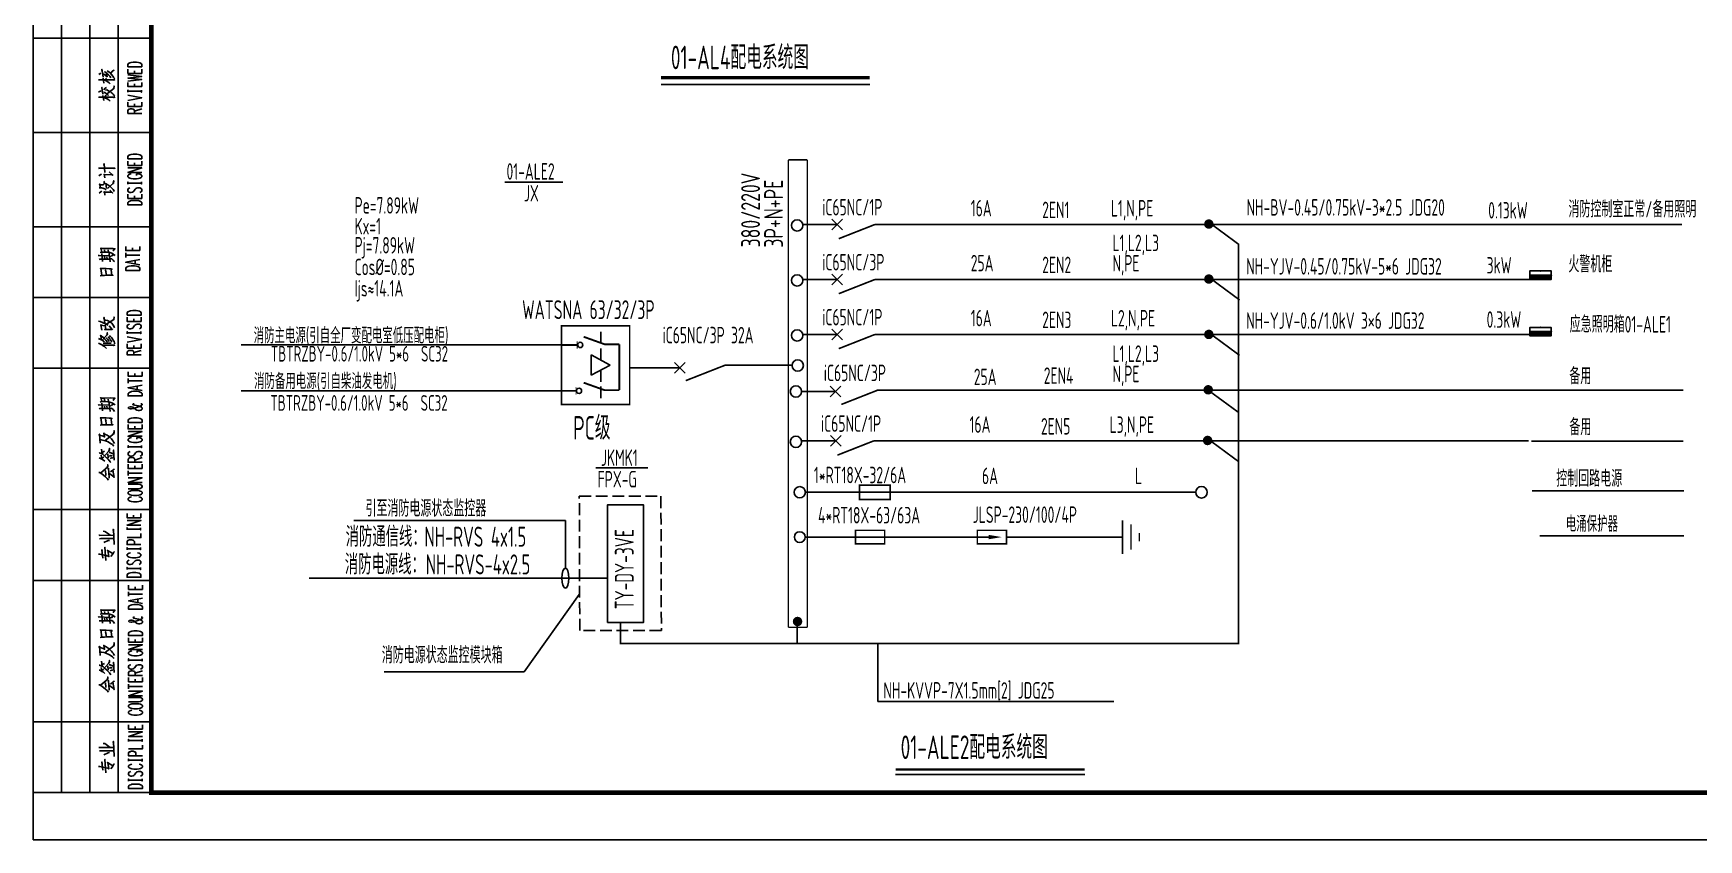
# Model space of a CAD drawing. Extents: x 6250600 to 6678662, y -692028 to -290561.
# Drawn here: x 6473265 to 6508553, y -372379 to -355277 of the extents above; entities that cross this region are included whole.
import ezdxf
from ezdxf.enums import TextEntityAlignment as Align

# ---------------------------------------------------------------- set-up
doc = ezdxf.new("R2010")
doc.units = 0
doc.header["$LTSCALE"] = 1000
doc.header["$MEASUREMENT"] = 0
doc.linetypes.add('DASH', pattern=[0.35, 0.25, -0.1])
doc.layers.get('0').update_dxf_attribs({"linetype": 'CONTINUOUS'})
for name, color, linetype in [('1', 6, 'CONTINUOUS'), ('d', 6, 'CONTINUOUS'), ('DIM-照明', 3, 'CONTINUOUS'), ('DIM_SYMB', 3, 'CONTINUOUS'), ('ELEMENT', 3, 'CONTINUOUS'), ('EQUIP-箱柜', 3, 'CONTINUOUS'), ('PUB_TITLE', 4, 'CONTINUOUS'), ('SIG_TEXT', 7, 'CONTINUOUS'), ('TERM', 2, 'CONTINUOUS'), ('TEXT', 7, 'CONTINUOUS'), ('WIRE-系统', 4, 'CONTINUOUS'), ('电气', 7, 'CONTINUOUS'), ('电气文字', 7, 'CONTINUOUS'), ('电气表格', 7, 'CONTINUOUS')]:
    doc.layers.add(name, color=color, linetype=linetype)
doc.styles.add('_TEL_DIM', font='sceie.shx', dxfattribs={"width": 0.8, "height": 3.5, "bigfont": 'sceic.shx'})
doc.styles.add('AHD', font='sceie.shx', dxfattribs={"width": 0.7, "bigfont": 'sceic.shx'})
doc.styles.add('SCEI', font='sceie.shx', dxfattribs={"width": 0.8, "height": 400, "bigfont": 'sceic.shx'})
doc.styles.add('sceie', font='sceie.shx', dxfattribs={"width": 0.7, "bigfont": 'sceic.shx'})
doc.styles.get("Standard").update_dxf_attribs({"font": 'GBENOR', "bigfont": 'GBCBIG'})

# ---------------------------------------------------------------- blocks, each defined once
blk = doc.blocks.new('$element$00000582')
at = {"const_width": 0.0233}
for points in [[(0, 0), (0, -1)], [(-0.1, -0.283), (0.1, -0.283), (0.1, -0.717), (-0.1, -0.717), (-0.1, -0.283)]]:
    blk.add_lwpolyline(points, dxfattribs=at)
at = {"flags": 9}
blk.add_attdef('S', (0, 0), '', height=0.00000667, dxfattribs=at)
blk = doc.blocks.new('$TelecSys$00000011')
at = {"const_width": 0.5}
blk.add_lwpolyline([(-0.25, 0, 1), (0.25, 0, 1)], format="xyb", close=True, dxfattribs=at)
blk = doc.blocks.new('$element$00000532')
at = {"const_width": 0.0233}
for points in [[(0, 0), (0, -0.283)], [(-0.1, -0.283), (0.1, -0.283), (0.1, -0.717), (-0.1, -0.717), (-0.1, -0.283)], [(0, -1), (0, -0.567)]]:
    blk.add_lwpolyline(points, dxfattribs=at)
for points in [[(-0.033, -0.55), (0.033, -0.55), (0, -0.35), (0.033, -0.55)], [(0.033, -0.55), (0, -0.35), (-0.033, -0.55), (0.033, -0.55)], [(0, -0.367), (-0.033, -0.567), (0.033, -0.567), (0, -0.367)]]:
    blk.add_solid(points)
at = {"flags": 9}
blk.add_attdef('S', (0, 0), '', height=0.00000667, dxfattribs=at)
blk = doc.blocks.new('$element$00000390')
at = {"const_width": 0.0233}
for points in [[(0, 0), (0, -0.375)], [(-0.25, -0.375), (0.25, -0.375)], [(-0.188, -0.5), (0.188, -0.5)], [(-0.062, -0.625), (0.062, -0.625)]]:
    blk.add_lwpolyline(points, dxfattribs=at)
at = {"flags": 9}
blk.add_attdef('S', (0, 0), '', height=0.00000667, dxfattribs=at)
blk = doc.blocks.new('*X67')
at = {"color": 0}
for p, q in [((-250, 33), (-183, 100)), ((-250, 68), (-218, 100)), ((-247, 0), (-147, 100)), ((-212, 0), (-112, 100)), ((-177, 0), (-77, 100)), ((-141, 0), (-41, 100)), ((-106, 0), (-6, 100)), ((-71, 0), (29, 100)), ((-35, 0), (65, 100)), ((0, 0), (100, 100)), ((35, 0), (135, 100)), ((71, 0), (171, 100)), ((106, 0), (206, 100)), ((141, 0), (241, 100)), ((177, 0), (250, 73)), ((212, 0), (250, 38)), ((247, 0), (250, 3))]:
    blk.add_line(p, q, dxfattribs=at)
blk = doc.blocks.new('$equip$00002929')
for p, q in [((-0.75, 0.6), (-0.75, 0)), ((0.75, 0.6), (-0.75, 0.6)), ((-0.75, 0.3), (0.75, 0.3)), ((-0.75, 0), (0.75, 0)), ((0.75, 0), (0.75, 0.6))]:
    blk.add_line(p, q)
for points, const_width in [([(-0.75, 0.15), (0.75, 0.15)], 0.3), ([(-0.75, 0.6), (-0.75, 0), (0.75, 0), (0.75, 0.6), (-0.75, 0.6), (-0.75, 0)], 0.0667)]:
    blk.add_lwpolyline(points, dxfattribs=dict(const_width=const_width))
for p in [(-0.75, 0.3), (0, 0.6), (0, 0), (0.75, 0.3)]:
    blk.add_point(p)
at = {"xscale": 0.00300000000061118, "yscale": 0.00300000000061118, "zscale": 0.00300000000061118}
blk.add_blockref('*X67', (0, 0), dxfattribs=at)
at = {"color": 7, "style": '_TEL_DIM', "flags": 1}
for tag in ['A', 'REMARK']:
    blk.add_attdef(tag, text='', height=0.00002, dxfattribs=at).set_placement((0, 0), align=Align.MIDDLE_CENTER)
blk = doc.blocks.new('A$C04D97144')
for p, q in [((6, 0), (6, 180)), ((12, 0), (12, 180)), ((18, 0), (18, 180)), ((0, 160), (25, 160)), ((0, 140), (25, 140)), ((0, 120), (25, 120)), ((0, 105), (25, 105)), ((0, 90), (25, 90)), ((0, 60), (25, 60)), ((0, 45), (25, 45)), ((0, 15), (25, 15))]:
    blk.add_line(p, q)
blk.add_lwpolyline([(0, 180), (0, 0), (25, 0), (25, 180)], close=True)
for points in [[(13.86, 152.26), (14.14, 152.46), (14.27, 152.49), (14.34, 152.46)], [(14.77, 151.79), (14.55, 153.37), (14.52, 153.26), (14.6, 153.03)], [(14.74, 152.35), (14.91, 152.32), (15.58, 151.84), (15.62, 151.79), (15.41, 152.67)], [(15.05, 152.82), (15.19, 152.81), (15.62, 152.46), (15.65, 152.43), (15.93, 152.18), (16.21, 151.9), (16.46, 151.58)], [(15.62, 153.03), (15.82, 152.95), (16.28, 152.6), (16.56, 152.26), (16.86, 151.9), (17.09, 151.58), (17.27, 151.33)], [(16.39, 152.49), (16.86, 153.06), (17.09, 153.17), (16.81, 153)], [(22.97, 153.91), (20.03, 153.91), (20.03, 154.4), (20.17, 154.6), (20.47, 154.74), (20.72, 154.82), (21.18, 154.88), (21.87, 154.88), (22.28, 154.82), (22.58, 154.74), (22.83, 154.6), (22.97, 154.4), (22.97, 153.91), (22.97, 153.91)], [(22.97, 152.51), (20.03, 152.51), (20.03, 153.42)], [(20.03, 150.83), (22.97, 151.18), (20.03, 151.52), (22.97, 151.88), (20.03, 152.23)], [(21.43, 152.51), (21.43, 153.06)], [(22.97, 152.51), (22.97, 153.42)], [(13.81, 151.05), (13.95, 151.16), (13.92, 151.13), (17.27, 151.13), (17, 151.1), (16.72, 151.13)], [(13.81, 148.52), (14.06, 148.69), (14.23, 148.76), (14.41, 148.76)], [(14.71, 148.1), (14.52, 149.54), (14.49, 149.43), (14.55, 149.29)], [(14.8, 151.55), (14.97, 150.45)], [(14.91, 149.01), (15.22, 149.35), (15.36, 149.43), (15.54, 149.54)], [(14.91, 148.47), (15.13, 148.44), (15.54, 148.16), (15.82, 147.95), (15.93, 147.84)], [(14.99, 151.16), (15.44, 150.91), (15.79, 150.7), (16.04, 150.53), (16.29, 150.31)], [(15.19, 151.16), (15.54, 151.52)], [(15.33, 148.98), (15.57, 149.01), (15.96, 148.83), (16.28, 148.66), (16.53, 148.47), (16.72, 148.3), (16.92, 148.13), (17.09, 147.92), (17.27, 147.67)], [(15.73, 148.21), (15.79, 148.3), (17.09, 149.29), (17.12, 149.82), (17.03, 149.32), (16.92, 149.18)], [(22.97, 149.7), (20.03, 149.7), (20.03, 150.61)], [(20.03, 148.52), (20.03, 148.98), (20.03, 148.71), (22.89, 148.71), (22.89, 148.52), (22.89, 148.98)], [(21.43, 149.7), (21.43, 150.26)], [(22.97, 149.7), (22.97, 150.61)], [(13.81, 147.36), (13.98, 147.5), (13.92, 147.45), (17.27, 147.45), (17.06, 147.39), (16.78, 147.45)], [(14.74, 147.84), (14.94, 146.76)], [(14.94, 147.45), (15.33, 147.28), (15.68, 147.08), (15.99, 146.89), (16.28, 146.65)], [(15.08, 147.47), (15.44, 147.88)], [(20.03, 146.76), (22.97, 147.33), (20.03, 147.89)], [(22.97, 145.5), (20.03, 145.5), (20.03, 146.42)], [(22.97, 144.03), (20.03, 144.03), (20.03, 144.67), (20.17, 144.88), (20.33, 144.94), (20.58, 145.02), (20.88, 145.02), (21.18, 144.94), (21.27, 144.88), (21.43, 144.67), (21.43, 144.03)], [(21.43, 145.5), (21.43, 146.07)], [(21.43, 144.53), (22.97, 145.02)], [(22.97, 145.5), (22.97, 146.42)], [(22.97, 134.41), (20.03, 134.41), (20.03, 134.9), (20.17, 135.1), (20.47, 135.25), (20.72, 135.31), (21.18, 135.39), (21.87, 135.39), (22.28, 135.31), (22.58, 135.25), (22.83, 135.1), (22.97, 134.9), (22.97, 134.41), (22.97, 134.41)], [(13.78, 132.37), (13.98, 132.39), (17.28, 132.39), (17.06, 132.37), (16.78, 132.39)], [(13.86, 130.75), (14.14, 130.97), (14.28, 131.08), (14.45, 131.15)], [(15.13, 131.49), (14.99, 133.33), (14.97, 133.22), (15.02, 132.98)], [(15.13, 130.33), (15.02, 131.11), (14.97, 131.07), (16.72, 131), (16.84, 130.89), (16.04, 131.66)], [(22.97, 133), (20.03, 133), (20.03, 133.91)], [(22.97, 131.46), (20.03, 131.46), (22.97, 132.45), (20.03, 132.45)], [(20.72, 131.19), (20.47, 131.11), (20.17, 130.97), (20.03, 130.83), (20.03, 130.55), (20.17, 130.42), (20.47, 130.28), (20.72, 130.2), (21.18, 130.14), (21.87, 130.14), (22.28, 130.2), (22.58, 130.28), (22.83, 130.42), (22.97, 130.55), (22.97, 130.83), (22.83, 130.97), (22.58, 131.11), (22.28, 131.19), (21.87, 131.19), (21.87, 130.83)], [(21.43, 133), (21.43, 133.56)], [(22.97, 133), (22.97, 133.91)], [(13.92, 128.22), (14.17, 128.26), (14.45, 128.26), (14.71, 128.19), (14.97, 128.11), (15.13, 128), (15.27, 127.89), (15.41, 127.75)], [(13.98, 127.12), (14.38, 127.45), (14.55, 127.52)], [(14.14, 128.29), (14.09, 129.06), (14, 128.99), (14.23, 128.9), (14.42, 128.9), (14.6, 128.9), (14.8, 128.9), (14.88, 128.93), (14.97, 128.99), (14.99, 129.1), (15.02, 129.24), (15.02, 129.45), (14.99, 129.56), (14.94, 129.64)], [(15.16, 126.7), (15.05, 127.45), (14.94, 127.34), (15.16, 127.31), (16.67, 127.3), (16.78, 127.16), (16.18, 127.75)], [(15.51, 128.11), (15.36, 129.21), (15.27, 129.13), (15.51, 129.02), (15.79, 128.88), (16.01, 128.74), (16.21, 128.6), (16.46, 128.37), (16.7, 128.11), (16.89, 127.86), (17.03, 127.66), (17.12, 127.49)], [(15.76, 128.08), (15.76, 128.15), (17, 129.2), (17.03, 129.73), (16.95, 129.2), (16.84, 129.06)], [(20.03, 129.02), (20.03, 129.48), (20.03, 129.21), (22.89, 129.21), (22.89, 129.02), (22.89, 129.48)], [(20.47, 128.24), (20.17, 128.1), (20.03, 127.89), (20.03, 127.61), (20.17, 127.41), (20.47, 127.27), (20.72, 127.27), (21.02, 127.33), (21.18, 127.41), (21.27, 127.55), (21.57, 127.97), (21.73, 128.1), (21.87, 128.18), (22.12, 128.24), (22.58, 128.24), (22.83, 128.1), (22.97, 127.89), (22.97, 127.61), (22.83, 127.41), (22.58, 127.27)], [(22.97, 126.01), (20.03, 126.01), (20.03, 126.92)], [(22.97, 124.61), (20.03, 124.61), (20.03, 125.1), (20.17, 125.3), (20.47, 125.44), (20.72, 125.52), (21.18, 125.58), (21.87, 125.58), (22.28, 125.52), (22.58, 125.44), (22.83, 125.3), (22.97, 125.1), (22.97, 124.61), (22.97, 124.61)], [(21.43, 126.01), (21.43, 126.56)], [(22.97, 126.01), (22.97, 126.92)], [(13.75, 113.87), (13.92, 113.91), (16.13, 113.83)], [(13.92, 113.06), (14.09, 113.13), (16.21, 113.13)], [(14.14, 114.51), (14.45, 114.6), (15.08, 114.6), (15.76, 114.57), (16.18, 114.51), (16.64, 114.37), (16.92, 114.2), (17.34, 113.88)], [(14.49, 114.6), (14.34, 115.45), (14.27, 115.36), (15.13, 115.36), (15.19, 115.36), (16.46, 115.39), (16.95, 115.36), (17.23, 115.33), (17.31, 115.31), (16.95, 114.89), (17.2, 115.28)], [(14.69, 112.61), (14.52, 114.29)], [(15.16, 113.16), (15.08, 113.66)], [(15.19, 114.62), (15.11, 115.11)], [(15.65, 113.17), (15.57, 113.63)], [(15.93, 114.57), (15.93, 114.62), (15.85, 115.07)], [(16.29, 112.53), (16.07, 114.29), (16.04, 114.2), (16.13, 114.09)], [(16.39, 113.63), (16.72, 113.94), (16.86, 113.94), (16.61, 113.83)], [(16.46, 113.17), (16.61, 113.16), (16.89, 112.92), (17.09, 112.72), (17.23, 112.53)], [(22.54, 114.92), (19.59, 114.92), (19.59, 115.83)], [(19.59, 113.44), (19.59, 114.43)], [(19.59, 113.94), (22.54, 113.94)], [(22.54, 111.9), (19.59, 112.47), (22.54, 113.03)], [(21, 114.92), (21, 115.48)], [(22.54, 114.92), (22.54, 115.83)], [(14.17, 109.58), (14.45, 109.64), (15.08, 109.67), (15.73, 109.69), (15.82, 109.69), (16.28, 109.69), (16.86, 109.69), (16.67, 109.69), (16.5, 110.8), (16.7, 111.02), (16.43, 111.08), (16.1, 111.08), (15.44, 111.12), (14.77, 111.13), (14.2, 111.13), (14.28, 111.16), (14.49, 109.67)], [(15.51, 109.69), (15.33, 110.8), (15.3, 110.69), (15.41, 110.42)], [(22.54, 110.72), (19.59, 110.72), (19.59, 111.21), (19.75, 111.41), (20.05, 111.56), (20.3, 111.63), (20.75, 111.7), (21.44, 111.7), (21.85, 111.63), (22.15, 111.56), (22.4, 111.41), (22.54, 111.21), (22.54, 110.72), (22.54, 110.72)], [(21.55, 112.12), (21.55, 112.81)], [(13.84, 99.93), (14.17, 99.88), (14.63, 99.71), (15.11, 99.49), (15.41, 99.32), (15.65, 99.21), (15.85, 99.08)], [(14.49, 98.06), (14.34, 99.21), (14.27, 99.08), (15.25, 98.94), (15.25, 99.08), (15.36, 98.23), (15.11, 98.19), (15.41, 98.23), (16.7, 98.2)], [(15.16, 99.49), (14.99, 100.76), (14.97, 100.62), (15.02, 100.39)], [(15.11, 100.2), (15.27, 100.2), (15.73, 100.07), (15.99, 99.96), (16.21, 99.85), (16.42, 99.71), (16.61, 99.54), (16.81, 99.35), (16.95, 99.11), (17.09, 98.89), (17.14, 98.72), (17.2, 98.55)], [(15.54, 99.35), (15.57, 99.43), (17.09, 100.31), (17.12, 100.84), (17.03, 100.34), (16.86, 100.2)], [(16.81, 98.12), (16.04, 99)], [(22.86, 101.27), (19.92, 101.27), (19.92, 101.75), (20.06, 101.97), (20.36, 102.11), (20.61, 102.18), (21.07, 102.24), (21.76, 102.24), (22.17, 102.18), (22.47, 102.11), (22.72, 101.97), (22.86, 101.75), (22.86, 101.27), (22.86, 101.27)], [(22.86, 99.87), (19.92, 99.87), (19.92, 100.78)], [(20.36, 99.3), (20.06, 99.16), (19.92, 98.96), (19.92, 98.67), (20.06, 98.47), (20.36, 98.33), (20.61, 98.33), (20.91, 98.39), (21.07, 98.47), (21.16, 98.61), (21.46, 99.02), (21.62, 99.16), (21.76, 99.24), (22.01, 99.3), (22.47, 99.3), (22.72, 99.16), (22.86, 98.96), (22.86, 98.67), (22.72, 98.47), (22.47, 98.33)], [(21.32, 99.87), (21.32, 100.43)], [(22.86, 99.87), (22.86, 100.78)], [(13.84, 96.29), (14.27, 96.08), (14.6, 95.91), (14.85, 95.72), (14.91, 95.69), (15.11, 95.55)], [(14.38, 96.02), (14.41, 96.14), (14.28, 96.99), (14.23, 96.93), (14.63, 96.65), (14.97, 96.4), (15.19, 96.16), (15.4, 95.91), (15.58, 95.66), (15.71, 95.49)], [(14.66, 95.91), (14.69, 96.02), (15.71, 97.13), (15.68, 97.5), (15.68, 97.13), (15.57, 96.99)], [(14.83, 95.3), (16.46, 95.3), (16.28, 95.27), (16.13, 95.3)], [(15.41, 96.4), (15.51, 96.36), (15.54, 96.33), (15.76, 96.05), (15.96, 95.83), (16.1, 95.63)], [(15.76, 96.62), (15.87, 96.57), (15.93, 96.54), (16.21, 96.22), (16.24, 96.16), (16.39, 96), (16.53, 95.77), (16.67, 95.55)], [(16.1, 96.88), (16.29, 96.79), (16.57, 96.47), (16.81, 96.19), (16.95, 95.91), (17.12, 95.63), (17.23, 95.38), (17.28, 95.17)], [(19.92, 97.28), (19.92, 97.75), (19.92, 97.48), (22.78, 97.48), (22.78, 97.28), (22.78, 97.75)], [(19.92, 95.53), (22.86, 96.08), (19.92, 96.65)], [(13.78, 95.27), (13.95, 95.23), (14.41, 94.98), (14.45, 94.98), (14.8, 94.75), (15.08, 94.56), (15.3, 94.35), (15.51, 94.18)], [(14.74, 94.86), (17.23, 94.86), (17, 94.81), (16.57, 94.86)], [(22.86, 94.26), (19.92, 94.26), (19.92, 95.17)], [(22.86, 92.8), (19.92, 92.8), (19.92, 93.43), (20.06, 93.63), (20.22, 93.71), (20.47, 93.77), (20.77, 93.77), (21.07, 93.71), (21.16, 93.63), (21.32, 93.43), (21.32, 92.8)], [(21.32, 94.26), (21.32, 94.83)], [(21.32, 93.29), (22.86, 93.77)], [(22.86, 94.26), (22.86, 95.17)], [(23.05, 88.31), (20.09, 88.31), (20.09, 89.22)], [(21.49, 88.31), (21.49, 88.87)], [(23.05, 88.31), (23.05, 89.22)], [(20.09, 86.83), (20.09, 87.82)], [(20.09, 87.33), (23.05, 87.33)], [(23.05, 85.29), (20.09, 85.86), (23.05, 86.42)], [(23.05, 84.11), (20.09, 84.11), (20.09, 84.6), (20.25, 84.8), (20.55, 84.94), (20.8, 85.02), (21.26, 85.09), (21.95, 85.09), (22.34, 85.02), (22.65, 84.94), (22.89, 84.8), (23.05, 84.6), (23.05, 84.11), (23.05, 84.11)], [(22.04, 85.51), (22.04, 86.2)], [(13.75, 82.18), (13.92, 82.23), (16.13, 82.15)], [(13.92, 81.38), (14.09, 81.44), (16.21, 81.44)], [(14.14, 82.82), (14.45, 82.9), (15.08, 82.9), (15.76, 82.89), (16.18, 82.82), (16.64, 82.68), (16.92, 82.51), (17.34, 82.19)], [(14.49, 82.9), (14.34, 83.77), (14.27, 83.67), (15.13, 83.67), (15.19, 83.67), (16.46, 83.7), (16.95, 83.67), (17.23, 83.64), (17.31, 83.62), (16.95, 83.2), (17.2, 83.59)], [(14.69, 80.92), (14.52, 82.6)], [(15.16, 81.46), (15.08, 81.97)], [(15.19, 82.93), (15.11, 83.42)], [(15.65, 81.49), (15.57, 81.94)], [(15.93, 82.89), (15.93, 82.93), (15.85, 83.39)], [(16.29, 80.84), (16.07, 82.6), (16.04, 82.51), (16.13, 82.4)], [(16.39, 81.94), (16.72, 82.26), (16.86, 82.26), (16.61, 82.15)], [(16.46, 81.49), (16.61, 81.46), (16.89, 81.24), (17.09, 81.03), (17.23, 80.84)], [(21.35, 82.43), (21.26, 82.43), (21.1, 82.35), (21.1, 82.29), (21.26, 82.21), (21.49, 82.15), (22.2, 82.01), (22.65, 81.87), (22.89, 81.72), (23.05, 81.58), (23.05, 81.3), (22.89, 81.17), (22.75, 81.1), (22.5, 81.03), (22.2, 81.03), (21.95, 81.1), (21.79, 81.17), (21.26, 81.66), (21.1, 81.72), (20.8, 81.8), (20.55, 81.8), (20.25, 81.72), (20.09, 81.58), (20.25, 81.44), (20.55, 81.38), (20.8, 81.38), (21.26, 81.44), (21.65, 81.58), (22.65, 81.94), (22.89, 82.08), (23.05, 82.21), (23.05, 82.35), (22.89, 82.43), (22.75, 82.43)], [(14.17, 77.89), (14.45, 77.95), (15.08, 77.98), (15.73, 78), (15.82, 78), (16.28, 78), (16.86, 78), (16.67, 78), (16.5, 79.12), (16.7, 79.34), (16.43, 79.4), (16.1, 79.4), (15.44, 79.43), (14.77, 79.45), (14.2, 79.45), (14.28, 79.48), (14.49, 77.98)], [(15.51, 78), (15.33, 79.12), (15.3, 79.01), (15.41, 78.74)], [(23.05, 78.5), (20.09, 78.5), (20.09, 78.99), (20.25, 79.21), (20.55, 79.35), (20.8, 79.41), (21.26, 79.49), (21.95, 79.49), (22.34, 79.41), (22.65, 79.35), (22.89, 79.21), (23.05, 78.99), (23.05, 78.5), (23.05, 78.5)], [(23.05, 77.11), (20.09, 77.11), (20.09, 78.02)], [(21.49, 77.11), (21.49, 77.67)], [(23.05, 77.11), (23.05, 78.02)], [(14.14, 74.09), (14, 76.02), (13.89, 75.88), (14.06, 75.82), (14.6, 75.63), (15.13, 75.42), (15.08, 75.38), (15.08, 75.42), (14.97, 76.24), (14.88, 76.16), (15.19, 76.02), (15.47, 75.88), (15.68, 75.77), (15.85, 75.63), (16.13, 75.42), (16.35, 75.24), (16.57, 75), (16.72, 74.8), (16.89, 74.54), (17.06, 74.26), (17.2, 74.04)], [(14.23, 74.8), (14.38, 74.8), (14.91, 74.69), (15.22, 74.61), (15.54, 74.5), (15.87, 74.36), (16.15, 74.18), (16.5, 73.98), (16.75, 73.79), (16.98, 73.55), (17.09, 73.44)], [(15.22, 74.69), (17.12, 76.16), (17.12, 76.76), (17.06, 76.23), (17.03, 76.16), (16.81, 75.94)], [(23.05, 75.57), (20.09, 75.57), (23.05, 76.56), (20.09, 76.56)], [(20.8, 75.28), (20.55, 75.22), (20.25, 75.08), (20.09, 74.94), (20.09, 74.65), (20.25, 74.51), (20.55, 74.37), (20.8, 74.31), (21.26, 74.23), (21.95, 74.23), (22.34, 74.31), (22.65, 74.37), (22.89, 74.51), (23.05, 74.65), (23.05, 74.94), (22.89, 75.08), (22.65, 75.22), (22.34, 75.28), (21.95, 75.28), (21.95, 74.94)], [(13.92, 72), (14.06, 72.03), (14.85, 71.69)], [(13.92, 70.95), (14.12, 70.92), (14.55, 70.7), (14.88, 70.49), (15.16, 70.27)], [(14.49, 70.73), (14.41, 71.54)], [(14.56, 71.83), (14.42, 72.85)], [(14.52, 70.92), (14.94, 71.12)], [(14.6, 72.14), (15.05, 72.39)], [(14.85, 71.48), (14.99, 71.47), (15.51, 71.01), (15.57, 70.98), (15.82, 70.74), (16.13, 70.35), (16.28, 70.16), (16.42, 69.96)], [(15.05, 71.43), (16.13, 72.56), (16.13, 73.02), (16.1, 72.56), (15.9, 72.33)], [(15.76, 71.86), (15.87, 70.95)], [(16.04, 71.37), (16.46, 71.48), (16.7, 71.43), (16.39, 71.43)], [(16.07, 72.08), (16.28, 72.08), (17.06, 71.75)], [(16.28, 70.84), (16.64, 70.98), (16.81, 70.98), (16.57, 70.95)], [(17.14, 70.46), (17, 72.63), (17, 72.49), (17.03, 72.17)], [(20.55, 72.35), (20.25, 72.2), (20.09, 72), (20.09, 71.72), (20.25, 71.51), (20.55, 71.37), (20.8, 71.37), (21.1, 71.43), (21.26, 71.51), (21.35, 71.65), (21.65, 72.06), (21.79, 72.2), (21.95, 72.28), (22.2, 72.35), (22.65, 72.35), (22.89, 72.2), (23.05, 72), (23.05, 71.72), (22.89, 71.51), (22.65, 71.37)], [(23.05, 70.04), (20.09, 70.04), (20.09, 70.66), (20.25, 70.88), (20.39, 70.95), (20.64, 71.03), (20.94, 71.03), (21.26, 70.95), (21.35, 70.88), (21.49, 70.66), (21.49, 70.04)], [(20.11, 73.11), (20.11, 73.59), (20.11, 73.32), (22.95, 73.32), (22.95, 73.11), (22.95, 73.59)], [(21.49, 70.52), (23.05, 71.03)], [(13.89, 67.85), (14.03, 67.84), (14.49, 67.57), (14.97, 67.24), (15.27, 66.96), (15.62, 66.61), (15.93, 66.27)], [(14.23, 67.74), (15.76, 69.05), (15.76, 69.08), (15.79, 69.5), (15.71, 69.05), (15.57, 68.87)], [(15.4, 67.27), (15.4, 67.29), (15.4, 67.35), (15.27, 68.26), (15.27, 68.13), (15.33, 67.99)], [(16.04, 66.69), (16.07, 66.82), (15.9, 68.76), (15.87, 68.65), (15.9, 68.54)], [(16.13, 67.63), (16.24, 67.6), (16.78, 67.18), (17.09, 66.93), (17.12, 66.83), (16.86, 68.4), (16.39, 67.99)], [(16.86, 68.4), (17, 68.51), (17.17, 68.59)], [(23.05, 68.7), (20.09, 68.7), (20.09, 69.61)], [(20.09, 67.24), (20.09, 68.21)], [(20.09, 67.73), (23.05, 67.73)], [(21.49, 68.7), (21.49, 69.27)], [(23.05, 68.7), (23.05, 69.61)], [(23.05, 65.76), (20.09, 65.76), (23.05, 66.75), (20.09, 66.75)], [(20.09, 64.44), (22.2, 64.44), (22.65, 64.51), (22.89, 64.65), (23.05, 64.85), (23.05, 64.99), (22.89, 65.21), (22.65, 65.35), (22.2, 65.42), (20.09, 65.42)], [(20.09, 63.39), (20.25, 63.25), (20.55, 63.11), (20.8, 63.05), (21.26, 62.97), (21.95, 62.97), (22.34, 63.05), (22.65, 63.11), (22.89, 63.25), (23.05, 63.39), (23.05, 63.67), (22.89, 63.81), (22.65, 63.94), (22.34, 64.02), (21.95, 64.08), (21.26, 64.08), (20.8, 64.02), (20.55, 63.94), (20.25, 63.81), (20.09, 63.67), (20.09, 63.39), (20.09, 63.39)], [(20.8, 62.68), (20.55, 62.62), (20.25, 62.48), (20.09, 62.34), (20.09, 62.06), (20.25, 61.91), (20.55, 61.77), (20.8, 61.71), (21.26, 61.63), (21.95, 61.63), (22.34, 61.71), (22.65, 61.77), (22.89, 61.91), (23.05, 62.06), (23.05, 62.34), (22.89, 62.48), (22.65, 62.62), (22.34, 62.68)], [(22.81, 58.27), (19.86, 58.27), (19.86, 59.18)], [(22.81, 56.73), (19.86, 56.73), (22.81, 57.72), (19.86, 57.72)], [(21.26, 58.27), (21.26, 58.83)], [(22.81, 58.27), (22.81, 59.18)], [(13.86, 54.53), (14.09, 54.59), (17.03, 54.53)], [(14.06, 53.82), (14.31, 53.87), (17.06, 53.87)], [(14.8, 55.44), (15.16, 55.38), (15.71, 55.02), (16.28, 54.56)], [(14.91, 53.02), (15.85, 53.43), (16.15, 53.48)], [(17.12, 52.63), (16.98, 55.83), (16.95, 55.69), (17, 55.38)], [(19.86, 54.07), (22.81, 54.07), (22.81, 54.91)], [(22.81, 52.6), (19.86, 52.6), (19.86, 53.23), (20.01, 53.45), (20.16, 53.51), (20.41, 53.59), (20.86, 53.59), (21.11, 53.51), (21.26, 53.45), (21.41, 53.23), (21.41, 52.6)], [(19.87, 55.68), (19.87, 56.15), (19.87, 55.88), (22.72, 55.88), (22.72, 55.68), (22.72, 56.15)], [(13.84, 50.54), (14.06, 50.56), (15.11, 50.34), (16.04, 50.08), (15.99, 50.02), (15.79, 51.39), (15.71, 51.36), (16.84, 50.68)], [(14.74, 49.71), (14.55, 51.5), (14.55, 51.39), (14.6, 51.18)], [(15.36, 49.2), (15.19, 52.03), (15.16, 51.89), (15.19, 51.72)], [(16.46, 50.05), (16.7, 50.4), (16.84, 50.62), (16.98, 50.87), (17.09, 51.01), (17.23, 51.11)], [(20.56, 50.85), (20.31, 50.78), (20.01, 50.65), (19.86, 50.51), (19.86, 50.23), (20.01, 50.08), (20.31, 49.94), (20.56, 49.88), (21.02, 49.8), (21.71, 49.8), (22.1, 49.88), (22.42, 49.94), (22.65, 50.08), (22.81, 50.23), (22.81, 50.51), (22.65, 50.65), (22.42, 50.78), (22.1, 50.85)], [(19.87, 51.48), (19.87, 51.95), (19.87, 51.69), (22.72, 51.69), (22.72, 51.48), (22.72, 51.95)], [(20.31, 49.31), (20.01, 49.17), (19.86, 48.97), (19.86, 48.69), (20.01, 48.47), (20.31, 48.34), (20.56, 48.34), (20.86, 48.4), (21.02, 48.47), (21.11, 48.61), (21.41, 49.03), (21.55, 49.17), (21.71, 49.24), (21.96, 49.31), (22.42, 49.31), (22.65, 49.17), (22.81, 48.97), (22.81, 48.69), (22.65, 48.47), (22.42, 48.34)], [(22.81, 45.67), (19.86, 45.67), (19.86, 46.16), (20.01, 46.38), (20.31, 46.52), (20.56, 46.58), (21.02, 46.66), (21.71, 46.66), (22.1, 46.58), (22.42, 46.52), (22.65, 46.38), (22.81, 46.16), (22.81, 45.67), (22.81, 45.67)], [(19.87, 47.29), (19.87, 47.74), (19.87, 47.48), (22.72, 47.48), (22.72, 47.29), (22.72, 47.74)], [(23.13, 43.08), (20.19, 43.08), (20.19, 43.99)], [(20.19, 41.62), (20.19, 42.59)], [(21.59, 43.08), (21.59, 43.64)], [(23.13, 43.08), (23.13, 43.99)], [(20.19, 42.1), (23.13, 42.1)], [(23.13, 40.08), (20.19, 40.63), (23.13, 41.19)], [(23.13, 38.88), (20.19, 38.88), (20.19, 39.37), (20.33, 39.58), (20.63, 39.72), (20.88, 39.79), (21.33, 39.86), (22.03, 39.86), (22.43, 39.79), (22.73, 39.72), (22.98, 39.58), (23.13, 39.37), (23.13, 38.88), (23.13, 38.88)], [(22.14, 40.28), (22.14, 40.97)], [(13.75, 37.17), (13.92, 37.23), (16.13, 37.14)], [(13.92, 36.39), (14.09, 36.43), (16.21, 36.43)], [(14.14, 37.83), (14.45, 37.91), (15.08, 37.91), (15.76, 37.88), (16.18, 37.83), (16.64, 37.69), (16.92, 37.52), (17.34, 37.2)], [(14.49, 37.91), (14.34, 38.76), (14.27, 38.68), (15.13, 38.68), (15.19, 38.68), (16.46, 38.71), (16.95, 38.68), (17.23, 38.65), (17.31, 38.62), (16.95, 38.19), (17.2, 38.59)], [(14.69, 35.93), (14.52, 37.6)], [(15.16, 36.46), (15.08, 36.98)], [(15.19, 37.94), (15.11, 38.43)], [(15.65, 36.5), (15.57, 36.95)], [(15.93, 37.88), (15.93, 37.94), (15.85, 38.4)], [(16.29, 35.84), (16.07, 37.6), (16.04, 37.52), (16.13, 37.41)], [(16.39, 36.95), (16.72, 37.27), (16.86, 37.27), (16.61, 37.14)], [(16.46, 36.5), (16.61, 36.46), (16.89, 36.24), (17.09, 36.04), (17.23, 35.84)], [(21.43, 37.2), (21.33, 37.2), (21.18, 37.12), (21.18, 37.06), (21.33, 36.98), (21.59, 36.92), (22.28, 36.78), (22.73, 36.64), (22.98, 36.5), (23.13, 36.35), (23.13, 36.09), (22.98, 35.95), (22.83, 35.87), (22.58, 35.8), (22.28, 35.8), (22.03, 35.87), (21.88, 35.95), (21.33, 36.43), (21.18, 36.5), (20.88, 36.57), (20.63, 36.57), (20.33, 36.5), (20.19, 36.35), (20.33, 36.21), (20.63, 36.15), (20.88, 36.15), (21.33, 36.21), (21.73, 36.35), (22.73, 36.72), (22.98, 36.86), (23.13, 36.98), (23.13, 37.12), (22.98, 37.2), (22.83, 37.2)], [(14.17, 32.9), (14.45, 32.95), (15.08, 32.98), (15.73, 33.01), (15.82, 33.01), (16.28, 33.01), (16.86, 33.01), (16.67, 33.01), (16.5, 34.11), (16.7, 34.34), (16.43, 34.39), (16.1, 34.39), (15.44, 34.42), (14.77, 34.45), (14.2, 34.45), (14.28, 34.49), (14.49, 32.98)], [(15.22, 29.69), (17.12, 31.17), (17.12, 31.77), (17.06, 31.22), (17.03, 31.17), (16.81, 30.93)], [(15.51, 33.01), (15.33, 34.11), (15.3, 34), (15.41, 33.75)], [(23.13, 33.28), (20.19, 33.28), (20.19, 33.78), (20.33, 33.98), (20.63, 34.12), (20.88, 34.19), (21.33, 34.27), (22.03, 34.27), (22.43, 34.19), (22.73, 34.12), (22.98, 33.98), (23.13, 33.78), (23.13, 33.28), (23.13, 33.28)], [(23.13, 31.88), (20.19, 31.88), (20.19, 32.79)], [(21.59, 31.88), (21.59, 32.44)], [(23.13, 31.88), (23.13, 32.79)], [(14.14, 29.1), (14, 31.03), (13.89, 30.89), (14.06, 30.82), (14.6, 30.62), (15.13, 30.43), (15.08, 30.37), (15.08, 30.43), (14.97, 31.25), (14.88, 31.17), (15.19, 31.03), (15.47, 30.89), (15.68, 30.76), (15.85, 30.62), (16.13, 30.43), (16.35, 30.23), (16.57, 30.01), (16.72, 29.8), (16.89, 29.55), (17.06, 29.27), (17.2, 29.03)], [(14.23, 29.8), (14.38, 29.8), (14.91, 29.69), (15.22, 29.6), (15.54, 29.49), (15.87, 29.35), (16.15, 29.18), (16.5, 28.99), (16.75, 28.78), (16.98, 28.56), (17.09, 28.45)], [(23.13, 30.34), (20.19, 30.34), (23.13, 31.33), (20.19, 31.33)], [(20.88, 30.06), (20.63, 29.99), (20.33, 29.85), (20.19, 29.71), (20.19, 29.43), (20.33, 29.29), (20.63, 29.14), (20.88, 29.08), (21.33, 29.02), (22.03, 29.02), (22.43, 29.08), (22.73, 29.14), (22.98, 29.29), (23.13, 29.43), (23.13, 29.71), (22.98, 29.85), (22.73, 29.99), (22.43, 30.06), (22.03, 30.06), (22.03, 29.71)], [(20.19, 27.89), (20.19, 28.36), (20.19, 28.09), (23.05, 28.09), (23.05, 27.89), (23.05, 28.36)], [(13.92, 26.99), (14.06, 27.02), (14.85, 26.69)], [(13.92, 25.95), (14.12, 25.92), (14.55, 25.69), (14.88, 25.5), (15.16, 25.26)], [(14.49, 25.72), (14.41, 26.55)], [(14.56, 26.83), (14.42, 27.86)], [(14.52, 25.92), (14.94, 26.13)], [(14.6, 27.15), (15.05, 27.4)], [(14.85, 26.49), (14.99, 26.46), (15.51, 26), (15.57, 25.99), (15.82, 25.75), (16.13, 25.36), (16.28, 25.15), (16.42, 24.97)], [(15.05, 26.43), (16.13, 27.57), (16.13, 28.01), (16.1, 27.57), (15.9, 27.34)], [(15.76, 26.85), (15.87, 25.95)], [(16.04, 26.38), (16.46, 26.49), (16.7, 26.43), (16.39, 26.43)], [(16.07, 27.09), (16.28, 27.09), (17.06, 26.74)], [(16.28, 25.84), (16.64, 25.99), (16.81, 25.99), (16.57, 25.95)], [(17.14, 25.47), (17, 27.62), (17, 27.48), (17.03, 27.16)], [(20.63, 27.12), (20.33, 26.98), (20.19, 26.77), (20.19, 26.49), (20.33, 26.28), (20.63, 26.14), (20.88, 26.14), (21.18, 26.21), (21.33, 26.28), (21.43, 26.43), (21.73, 26.83), (21.88, 26.98), (22.03, 27.05), (22.28, 27.12), (22.73, 27.12), (22.98, 26.98), (23.13, 26.77), (23.13, 26.49), (22.98, 26.28), (22.73, 26.14)], [(23.13, 24.81), (20.19, 24.81), (20.19, 25.44), (20.33, 25.66), (20.49, 25.72), (20.74, 25.8), (21.04, 25.8), (21.33, 25.72), (21.43, 25.66), (21.59, 25.44), (21.59, 24.81)], [(21.59, 25.3), (23.13, 25.8)], [(13.89, 22.86), (14.03, 22.83), (14.49, 22.58), (14.97, 22.23), (15.27, 21.95), (15.62, 21.62), (15.93, 21.27)], [(14.23, 22.75), (15.76, 24.05), (15.76, 24.09), (15.79, 24.51), (15.71, 24.05), (15.57, 23.88)], [(15.4, 22.26), (15.4, 22.29), (15.4, 22.36), (15.27, 23.25), (15.27, 23.14), (15.33, 23)], [(16.04, 21.7), (16.07, 21.81), (15.9, 23.77), (15.87, 23.66), (15.9, 23.54)], [(16.13, 22.64), (16.24, 22.61), (16.78, 22.18), (17.09, 21.93), (17.12, 21.84), (16.86, 23.39), (16.39, 23)], [(16.86, 23.39), (17, 23.52), (17.17, 23.6)], [(23.13, 23.49), (20.19, 23.49), (20.19, 24.38)], [(20.19, 22.01), (20.19, 22.99)], [(20.19, 22.5), (23.13, 22.5)], [(23.13, 20.54), (20.19, 20.54), (23.13, 21.52), (20.19, 21.52)], [(21.59, 23.49), (21.59, 24.04)], [(23.13, 23.49), (23.13, 24.38)], [(20.19, 19.22), (22.28, 19.22), (22.73, 19.28), (22.98, 19.42), (23.13, 19.62), (23.13, 19.77), (22.98, 19.99), (22.73, 20.13), (22.28, 20.19), (20.19, 20.19)], [(20.19, 18.16), (20.33, 18.02), (20.63, 17.88), (20.88, 17.82), (21.33, 17.74), (22.03, 17.74), (22.43, 17.82), (22.73, 17.88), (22.98, 18.02), (23.13, 18.16), (23.13, 18.45), (22.98, 18.59), (22.73, 18.73), (22.43, 18.79), (22.03, 18.85), (21.33, 18.85), (20.88, 18.79), (20.63, 18.73), (20.33, 18.59), (20.19, 18.45), (20.19, 18.16), (20.19, 18.16)], [(20.88, 17.46), (20.63, 17.39), (20.33, 17.25), (20.19, 17.11), (20.19, 16.83), (20.33, 16.69), (20.63, 16.54), (20.88, 16.48), (21.33, 16.42), (22.03, 16.42), (22.43, 16.48), (22.73, 16.54), (22.98, 16.69), (23.13, 16.83), (23.13, 17.11), (22.98, 17.25), (22.73, 17.39), (22.43, 17.46)], [(23.13, 13.43), (20.19, 13.43), (20.19, 14.35)], [(23.13, 13.43), (23.13, 14.35)], [(17.12, 7.64), (16.98, 10.84), (16.95, 10.7), (17, 10.39)], [(23.13, 11.89), (20.19, 11.89), (23.13, 12.87), (20.19, 12.87)], [(20.19, 10.84), (20.19, 11.31), (20.19, 11.05), (23.05, 11.05), (23.05, 10.84), (23.05, 11.31)], [(21.59, 13.43), (21.59, 14)], [(13.86, 9.54), (14.09, 9.59), (17.03, 9.54)], [(14.06, 8.82), (14.31, 8.88), (17.06, 8.88)], [(14.8, 10.43), (15.16, 10.39), (15.71, 10.01), (16.28, 9.55)], [(14.91, 8.03), (15.85, 8.42), (16.15, 8.49)], [(20.19, 9.24), (23.13, 9.24), (23.13, 10.07)], [(23.13, 7.76), (20.19, 7.76), (20.19, 8.39), (20.33, 8.61), (20.49, 8.67), (20.74, 8.75), (21.18, 8.75), (21.43, 8.67), (21.59, 8.61), (21.73, 8.39), (21.73, 7.76)], [(20.19, 6.65), (20.19, 7.12), (20.19, 6.85), (23.05, 6.85), (23.05, 6.65), (23.05, 7.12)], [(13.84, 5.53), (14.06, 5.56), (15.11, 5.34), (16.04, 5.08), (15.99, 5.03), (15.79, 6.38), (15.71, 6.37), (16.84, 5.67)], [(14.74, 4.72), (14.55, 6.51), (14.55, 6.38), (14.6, 6.19)], [(15.36, 4.2), (15.19, 7.04), (15.16, 6.9), (15.19, 6.73)], [(16.46, 5.06), (16.7, 5.39), (16.84, 5.63), (16.98, 5.88), (17.09, 6.02), (17.23, 6.1)], [(20.88, 6.02), (20.63, 5.94), (20.33, 5.8), (20.19, 5.66), (20.19, 5.39), (20.33, 5.25), (20.63, 5.11), (20.88, 5.03), (21.33, 4.97), (22.03, 4.97), (22.43, 5.03), (22.73, 5.11), (22.98, 5.25), (23.13, 5.39), (23.13, 5.66), (22.98, 5.8), (22.73, 5.94), (22.43, 6.02)], [(20.63, 4.48), (20.33, 4.34), (20.19, 4.12), (20.19, 3.85), (20.33, 3.63), (20.63, 3.49), (20.88, 3.49), (21.18, 3.57), (21.33, 3.63), (21.43, 3.77), (21.73, 4.2), (21.88, 4.34), (22.03, 4.4), (22.28, 4.48), (22.73, 4.48), (22.98, 4.34), (23.13, 4.12), (23.13, 3.85), (22.98, 3.63), (22.73, 3.49)], [(20.19, 2.45), (20.19, 2.91), (20.19, 2.64), (23.05, 2.64), (23.05, 2.45), (23.05, 2.91)], [(23.13, 0.84), (20.19, 0.84), (20.19, 1.32), (20.33, 1.54), (20.63, 1.67), (20.88, 1.75), (21.33, 1.81), (22.03, 1.81), (22.43, 1.75), (22.73, 1.67), (22.98, 1.54), (23.13, 1.32), (23.13, 0.84), (23.13, 0.84)]]:
    blk.add_lwpolyline(points)
blk = doc.blocks.new('A$C1BD43FEB')
blk.add_blockref('A$C04D97144', (0, 0))
blk = doc.blocks.new('GXED01100007000C')
blk.add_blockref('A$C1BD43FEB', (-25, 0))

msp = doc.modelspace()

# ---------------------------------------------------------------- linework, layer by layer
at = {"color": 3, "linetype": 'DASH'}
for p, q in [((6485288.3, -361608.5), (6485288.3, -362205.2)), ((6485288.3, -362420.9), (6485288.3, -363017.6))]:
    msp.add_line(p, q, dxfattribs=at)
at = {"color": 3}
for p, q in [((6477672.6, -361886.1), (6484455.6, -361886.1)), ((6485085.9, -362528.8), (6485085.9, -362097.3)), ((6485490.7, -362313), (6485085.9, -362097.3)), ((6485490.7, -362313), (6485085.9, -362528.8)), ((6477672.6, -362859.6), (6484446.4, -362859.6))]:
    msp.add_line(p, q, dxfattribs=at)
msp.add_line((6491156.9, -369444.6), (6496164.1, -369444.6))
at = {"color": 3, "const_width": 32.4}
msp.add_lwpolyline([(6484455.6, -361479.5), (6485900.2, -361479.5), (6485900.2, -363150.2), (6484455.6, -363150.2)], close=True, dxfattribs=at)
at = {"color": 3, "const_width": 20}
for points in [[(6484790.5, -361807.1), (6484790.5, -361967.1)], [(6484764.7, -362779.6), (6484764.7, -362939.6)]]:
    msp.add_lwpolyline(points, dxfattribs=at)
at = {"color": 3}
for centre in [(6484853.8, -361887.1), (6484828, -362859.6)]:
    msp.add_circle(centre, 55.9, dxfattribs=at)
at = {"layer": 'd', "color": 3, "const_width": 40}
for points in [[(6485367.9, -361871.4), (6484926.6, -361713.4)], [(6484790.5, -361886.1), (6484455.6, -361886.1)], [(6485680.9, -361871.4), (6485367.9, -361871.4)], [(6485680.9, -362844.9), (6485680.9, -361871.4)], [(6485367.9, -362844.9), (6484926.6, -362686.8)], [(6484764.7, -362859.6), (6484455.6, -362859.6)], [(6485680.9, -362844.9), (6485367.9, -362844.9)]]:
    msp.add_lwpolyline(points, dxfattribs=at)
at = {"layer": 'DIM_SYMB', "color": 2, "const_width": 70}
msp.add_lwpolyline([(6486566.1, -356220.8), (6490987.6, -356220.8)], dxfattribs=at)
at = {"layer": 'DIM_SYMB', "color": 2}
msp.add_lwpolyline([(6486566.1, -356360.8), (6490987.6, -356360.8)], dxfattribs=at)
at = {"layer": 'PUB_TITLE', "color": 4}
msp.add_lwpolyline([(6473265, -372378.7), (6532665, -372378.7), (6532665, -330378.7), (6473265, -330378.7)], close=True, dxfattribs=at)
at = {"layer": 'PUB_TITLE', "color": 4, "const_width": 100}
msp.add_lwpolyline([(6475765, -371378.7), (6531665, -371378.7), (6531665, -331378.7), (6475765, -331378.7)], close=True, dxfattribs=at)
at = {"layer": 'SIG_TEXT', "color": 0}
for p, q in [((6483668.5, -368819.6), (6484834.6, -367181.6)), ((6480700.2, -368819.6), (6483668.5, -368819.6))]:
    msp.add_line(p, q, dxfattribs=at)
at = {"layer": 'SIG_TEXT'}
msp.add_line((6491156.9, -369444.6), (6491156.9, -368220.7), dxfattribs=at)
at = {"layer": 'SIG_TEXT', "color": 0, "linetype": 'DASH'}
msp.add_lwpolyline([(6484834.6, -365094.5), (6486564.2, -365094.5), (6486573.1, -367942.9), (6484843.5, -367942.9)], close=True, dxfattribs=at)
at = {"layer": 'SIG_TEXT', "color": 6, "ltscale": 5}
msp.add_lwpolyline([(6485434.4, -367774.6), (6485434.4, -365274.6), (6486192.9, -365274.6), (6486192.9, -367774.6)], close=True, dxfattribs=at)
at = {"layer": 'WIRE-系统'}
for points, const_width in [([(6498825.9, -360933.8), (6498212.3, -360479.9)], 35), ([(6498825.9, -362108.1), (6498212.3, -361654.3)], 35), ([(6498790.2, -363308.1), (6498142.3, -362833.2)], 35), ([(6498799.5, -364356.8), (6498185.8, -363903)], 35), ([(6491454.9, -365961.1), (6493632, -365961.1)], 33.2), ([(6479104.9, -366831.6), (6485434.6, -366831.6)], 35), ([(6489450.3, -367802.3), (6489450.3, -368220.7)], 35)]:
    msp.add_lwpolyline(points, dxfattribs=dict(at, const_width=const_width))
at = {"layer": '电气'}
for p, q in [((6484539.9, -365607.5), (6480055, -365607.5)), ((6484539.9, -366617.3), (6484539.9, -365607.5)), ((6491534.6, -370998.4), (6495545.7, -370998.4))]:
    msp.add_line(p, q, dxfattribs=at)
at = {"layer": '电气', "const_width": 50}
msp.add_lwpolyline([(6491534.6, -370888.1), (6495545.7, -370888.1)], dxfattribs=at)
at = {"layer": '电气'}
msp.add_circle((6498019.3, -365011.1), 121.9, dxfattribs=at)
msp.add_ellipse((6484539.9, -366831.6), major_axis=(0, -214.4), ratio=0.3451036, dxfattribs=at)
at = {"layer": '电气文字'}
for p, q in [((6483253.1, -358432.5), (6484484.4, -358432.5)), ((6485181.8, -364489.3), (6486286.3, -364489.3))]:
    msp.add_line(p, q, dxfattribs=at)
at = {"layer": '电气表格', "color": 3}
for p, q in [((6490186.4, -359218.7), (6490412.7, -359445)), ((6490186.4, -359445), (6490412.7, -359218.7)), ((6490186.4, -360384.6), (6490412.7, -360610.9)), ((6490186.4, -360610.9), (6490412.7, -360384.6)), ((6490186.4, -361550.6), (6490412.7, -361776.8)), ((6490186.4, -361776.8), (6490412.7, -361550.6)), ((6486853, -362256.1), (6487079.3, -362482.4)), ((6486853, -362482.4), (6487079.3, -362256.1)), ((6490150.7, -362760.3), (6490377, -362986.6)), ((6490150.7, -362986.6), (6490377, -362760.3)), ((6490160, -363807.7), (6490386.3, -364034)), ((6490160, -364034), (6490386.3, -363807.7))]:
    msp.add_line(p, q, dxfattribs=at)
at = {"layer": '电气表格', "color": 2}
for p, q in [((6504977.7, -359331.8), (6508194.1, -359331.8)), ((6505010.8, -362846.1), (6508227.2, -362846.1)), ((6505010.8, -363926.7), (6508227.2, -363926.7)), ((6505023.1, -364983.8), (6508239.5, -364983.8)), ((6505183.9, -365933.8), (6508239.5, -365933.8))]:
    msp.add_line(p, q, dxfattribs=at)
at = {"layer": '电气表格', "color": 6, "const_width": 30}
for points in [[(6489663.5, -357961.2), (6489263.5, -357961.2)], [(6489263.5, -367874.2), (6489263.5, -357961.2)], [(6489663.5, -357961.2), (6489663.5, -367874.2)], [(6489663.5, -367874.2), (6489263.5, -367874.2)]]:
    msp.add_lwpolyline(points, dxfattribs=at)
at = {"layer": '电气表格', "color": 4}
for points, const_width in [([(6485708.3, -367774.6), (6485708.3, -368220.7), (6498805.3, -368220.7), (6498805.3, -359752.6), (6498212.3, -359314)], 35), ([(6489579.6, -359331.8), (6490299.6, -359331.8)], 35), ([(6491099.6, -359331.8), (6504977.7, -359331.8)], 35), ([(6489579.6, -360497.8), (6490299.6, -360497.8)], 35), ([(6491099.6, -360497.8), (6504977.7, -360497.8)], 35), ([(6489579.6, -361663.7), (6490299.6, -361663.7)], 35), ([(6491099.6, -361663.7), (6504977.7, -361663.7)], 35), ([(6488887.6, -362314.8), (6489343.2, -362314.8)], 35), ([(6488910.4, -362314.8), (6489343.2, -362314.8)], 33.2), ([(6489543.9, -362873.5), (6490263.9, -362873.5)], 35), ([(6491132.7, -362846.1), (6505010.8, -362846.1)], 35), ([(6489553.2, -363920.8), (6490273.2, -363920.8)], 35), ([(6491073.2, -363920.8), (6504951.2, -363920.8)], 35), ([(6489625.1, -365011.1), (6490345.1, -365011.1)], 35), ([(6491145.1, -365011.1), (6497897.5, -365011.1)], 35), ([(6489619.1, -365961.1), (6490532.9, -365961.1)], 33.2), ([(6494250.1, -365961.1), (6495811.1, -365961.1)], 33.2)]:
    msp.add_lwpolyline(points, dxfattribs=dict(at, const_width=const_width))
at = {"layer": '电气表格', "color": 3, "const_width": 35}
for points in [[(6491099.6, -359331.8), (6490331.2, -359634.2)], [(6491099.6, -360497.8), (6490331.2, -360800.1)], [(6491099.6, -361663.7), (6490331.2, -361966)], [(6486966.2, -362369.2), (6485900.2, -362369.2)], [(6488887.6, -362314.8), (6487926.4, -362314.8), (6487088.9, -362644.3)], [(6491155, -362846.3), (6490386.6, -363148.6)], [(6491073.2, -363920.8), (6490304.8, -364223.1)]]:
    msp.add_lwpolyline(points, dxfattribs=at)
at = {"layer": '电气表格', "color": 2}
for centre, radius, start, end in [((6489450.3, -359352.5), 120, 90, 270), ((6489450.3, -359352.5), 120, 270, 90), ((6489450.3, -360518.5), 120, 90, 270), ((6489450.3, -360518.5), 120, 270, 90), ((6489450.3, -361684.4), 120, 90, 270), ((6489450.3, -361684.4), 120, 270, 90), ((6489463, -362322.5), 120, 90, 270), ((6489463, -362322.5), 120, 270, 90), ((6489423.9, -362873.5), 120, 90, 270), ((6489423.9, -362873.5), 120, 270, 90), ((6489423.9, -363941.5), 120, 90, 270), ((6489423.9, -363941.5), 120, 270, 90), ((6489505.1, -365011.1), 120, 90, 270), ((6489505.1, -365011.1), 120, 270, 90), ((6489505.1, -365961.1), 114, 90, 270), ((6489505.1, -365961.1), 114, 270, 90)]:
    msp.add_arc(centre, radius, start, end, dxfattribs=at)

# ---------------------------------------------------------------- block references
at = {"color": 0, "xscale": 100, "yscale": 100, "zscale": 100}
msp.add_blockref('GXED01100007000C', (6475765, -371378.7), dxfattribs=at)
at = {"layer": 'ELEMENT'}
for name, p, xscale, yscale, zscale, rotation in [('$element$00000582', (6490345.1, -365011.1), 1500, 1500, 1500, 90), ('$element$00000390', (6495811.1, -365961.1), 1425, 1425, 1425, 90), ('$element$00000582', (6490282, -365961.1), 1425, 1425, 1425, 90), ('$element$00000532', (6494289.2, -365961.1), 1425, 1425, 1425, 270)]:
    msp.add_blockref(name, p, dxfattribs=dict(at, xscale=xscale, yscale=yscale, zscale=zscale, rotation=rotation))
at = {"layer": 'EQUIP-箱柜', "xscale": 300, "yscale": 300, "zscale": 300}
for p in [(6505202.7, -360497.8), (6505202.7, -361693.2)]:
    msp.add_blockref('$equip$00002929', p, dxfattribs=at)
at = {"layer": 'TERM', "xscale": 200, "yscale": 200, "zscale": 200}
for p in [(6498174, -359323.4), (6498174, -360489.3), (6498174, -361663.7), (6498160.8, -362837.7), (6498147.6, -363912.4), (6489458.8, -367751.3)]:
    msp.add_blockref('$TelecSys$00000011', p, dxfattribs=at)

# ---------------------------------------------------------------- texts
at = {"color": 2, "style": 'AHD', "width": 0.7}
msp.add_text('01-AL4配电系统图', height=500, dxfattribs=at).set_placement((6486774.4, -356040.1))
at = {"color": 0, "style": 'sceie', "width": 0.7}
for s, p in [('消防通信线：', (6479883.4, -366165.7)), ('NH-RVS 4x1.5', (6481552, -366165.7)), ('消防电源线：', (6479865.6, -366752.8)), ('NH-RVS-4x2.5', (6481580.3, -366752.8))]:
    msp.add_text(s, height=425, dxfattribs=at).set_placement(p)
at = {"layer": '1', "style": 'sceie', "width": 0.7}
msp.add_text('WATSNA 63/32/3P', height=400, dxfattribs=at).set_placement((6485026.4, -361338.6), align=Align.CENTER)
at = {"layer": 'DIM-照明', "color": 3, "style": 'sceie', "width": 0.7}
msp.add_text('PC级', height=500, dxfattribs=at).set_placement((6484703.2, -363894.5))
at = {"layer": 'SIG_TEXT', "color": 6, "style": 'sceie', "width": 0.7}
msp.add_text('TY-DY-3VE ', height=400, rotation=90, dxfattribs=at).set_placement((6485987.7, -367492.7))
at = {"layer": 'TEXT', "color": 2, "style": 'sceie', "width": 0.7}
msp.add_text('01-ALE2配电系统图', height=500, dxfattribs=at).set_placement((6491643.2, -370667.6))
at = {"layer": '电气文字', "style": 'sceie', "width": 0.7}
for s, height, p in [('01-ALE2', 350, (6483291.9, -358382.3)), ('JX ', 350, (6483661, -358844.1)), ('Pe=7.89kW', 350, (6480071.4, -359102.7)), ('iC65NC/1P', 350, (6489981.3, -359140.5)), ('16A', 350, (6493128.9, -359160)), ('2EN1', 350, (6494642.9, -359198.1)), ('L1,N,PE', 350, (6496098.1, -359163.1)), ('NH-BV-0.45/0.75kV-3*2.5 JDG20', 350, (6498972, -359144.9)), ('0.13kW', 350, (6504092.9, -359206.1)), ('消防控制室正常/备用照明', 350, (6505793, -359183.3)), ('Kx=1', 350, (6480071.4, -359544.3)), ('L1,L2,L3', 350, (6496131.3, -359897.5)), ('Pj=7.89kW', 350, (6480071.4, -359948.4)), ('Cos%%C=0.85', 350, (6480071.4, -360407.8)), ('iC65NC/3P', 350, (6489981.3, -360306.5)), ('25A', 350, (6493128.9, -360325.9)), ('2EN2', 350, (6494642.9, -360364)), ('N,PE', 350, (6496131.3, -360329.1)), ('NH-YJV-0.45/0.75kV-5*6 JDG32', 350, (6498964.7, -360394.6)), ('3kW', 350, (6504059.7, -360372.1)), ('火警机柜', 350, (6505793, -360349.3)), ('Ijs≈14.1A', 350, (6480071.4, -360860.3)), ('iC65NC/1P', 350, (6489981.3, -361472.4)), ('16A', 350, (6493128.9, -361491.8)), ('2EN3', 350, (6494642.9, -361529.9)), ('L2,N,PE', 350, (6496098.1, -361495)), ('NH-YJV-0.6/1.0kV 3×6 JDG32', 350, (6498964.7, -361545.1)), ('0.3kW', 350, (6504059.7, -361522.5)), ('应急照明箱01-ALE1', 350, (6505820.6, -361624.3)), ('消防主电源(引自全厂变配电室低压配电柜)', 332.5, (6477933.7, -361853.9)), ('iC65NC/3P 32A', 350, (6486597.7, -361852.8)), ('TBTRZBY-0.6/1.0kV 5*6  SC32', 332.5, (6478298.4, -362239.5)), ('L1,L2,L3', 350, (6496131.3, -362245.9)), ('iC65NC/3P', 350, (6490014.5, -362654.8)), ('25A', 350, (6493193.2, -362738.8)), ('2EN4', 350, (6494676, -362712.4)), ('N,PE', 350, (6496131.3, -362677.4)), ('备用', 350, (6505812.9, -362720.8)), ('TBTRZBY-0.6/1.0kV 5*6  SC32', 332.5, (6478288.8, -363282.1)), ('iC65NC/1P', 350, (6489954.9, -363729.5)), ('16A', 350, (6493102.5, -363749)), ('2EN5', 350, (6494616.5, -363787)), ('L3,N,PE', 350, (6496071.7, -363752.1)), ('备用', 350, (6505812.9, -363801.3)), ('JKMK1', 350, (6485293, -364452.5)), ('1*RT18X-32/6A', 350, (6489806, -364819.8)), ('6A', 350, (6493367, -364838.6)), ('L', 350, (6496609.4, -364838.6)), ('控制回路电源', 350, (6505534.8, -364893.4)), ('FPX-G', 350, (6485222.9, -364908.8)), ('引至消防电源状态监控器 ', 350, (6480303.1, -365526.7)), ('4*RT18X-63/63A', 350, (6489893.6, -365671.8)), ('JLSP-230/100/4P', 350, (6493171.4, -365660.7)), ('电涌保护器', 332.5, (6505737.9, -365848)), ('消防电源状态监控模块箱', 350, (6480648.2, -368638.1)), ('NH-KVVP-7X1.5mm[2] JDG25', 350, (6491278, -369387.1))]:
    msp.add_text(s, height=height, dxfattribs=at).set_placement(p)
at = {"layer": '电气文字', "style": 'SCEI', "width": 0.8}
for s, p in [('380/220V', (6488663.7, -359818.6)), ('3P+N+PE', (6489151, -359822.9))]:
    msp.add_text(s, height=400, rotation=90, dxfattribs=at).set_placement(p)
at = {"layer": '电气文字', "color": 1, "style": 'sceie', "width": 0.7}
msp.add_text('消防备用电源(引自柴油发电机)', height=332.5, dxfattribs=at).set_placement((6477942.2, -362823))

doc.saveas('drawing.dxf')
